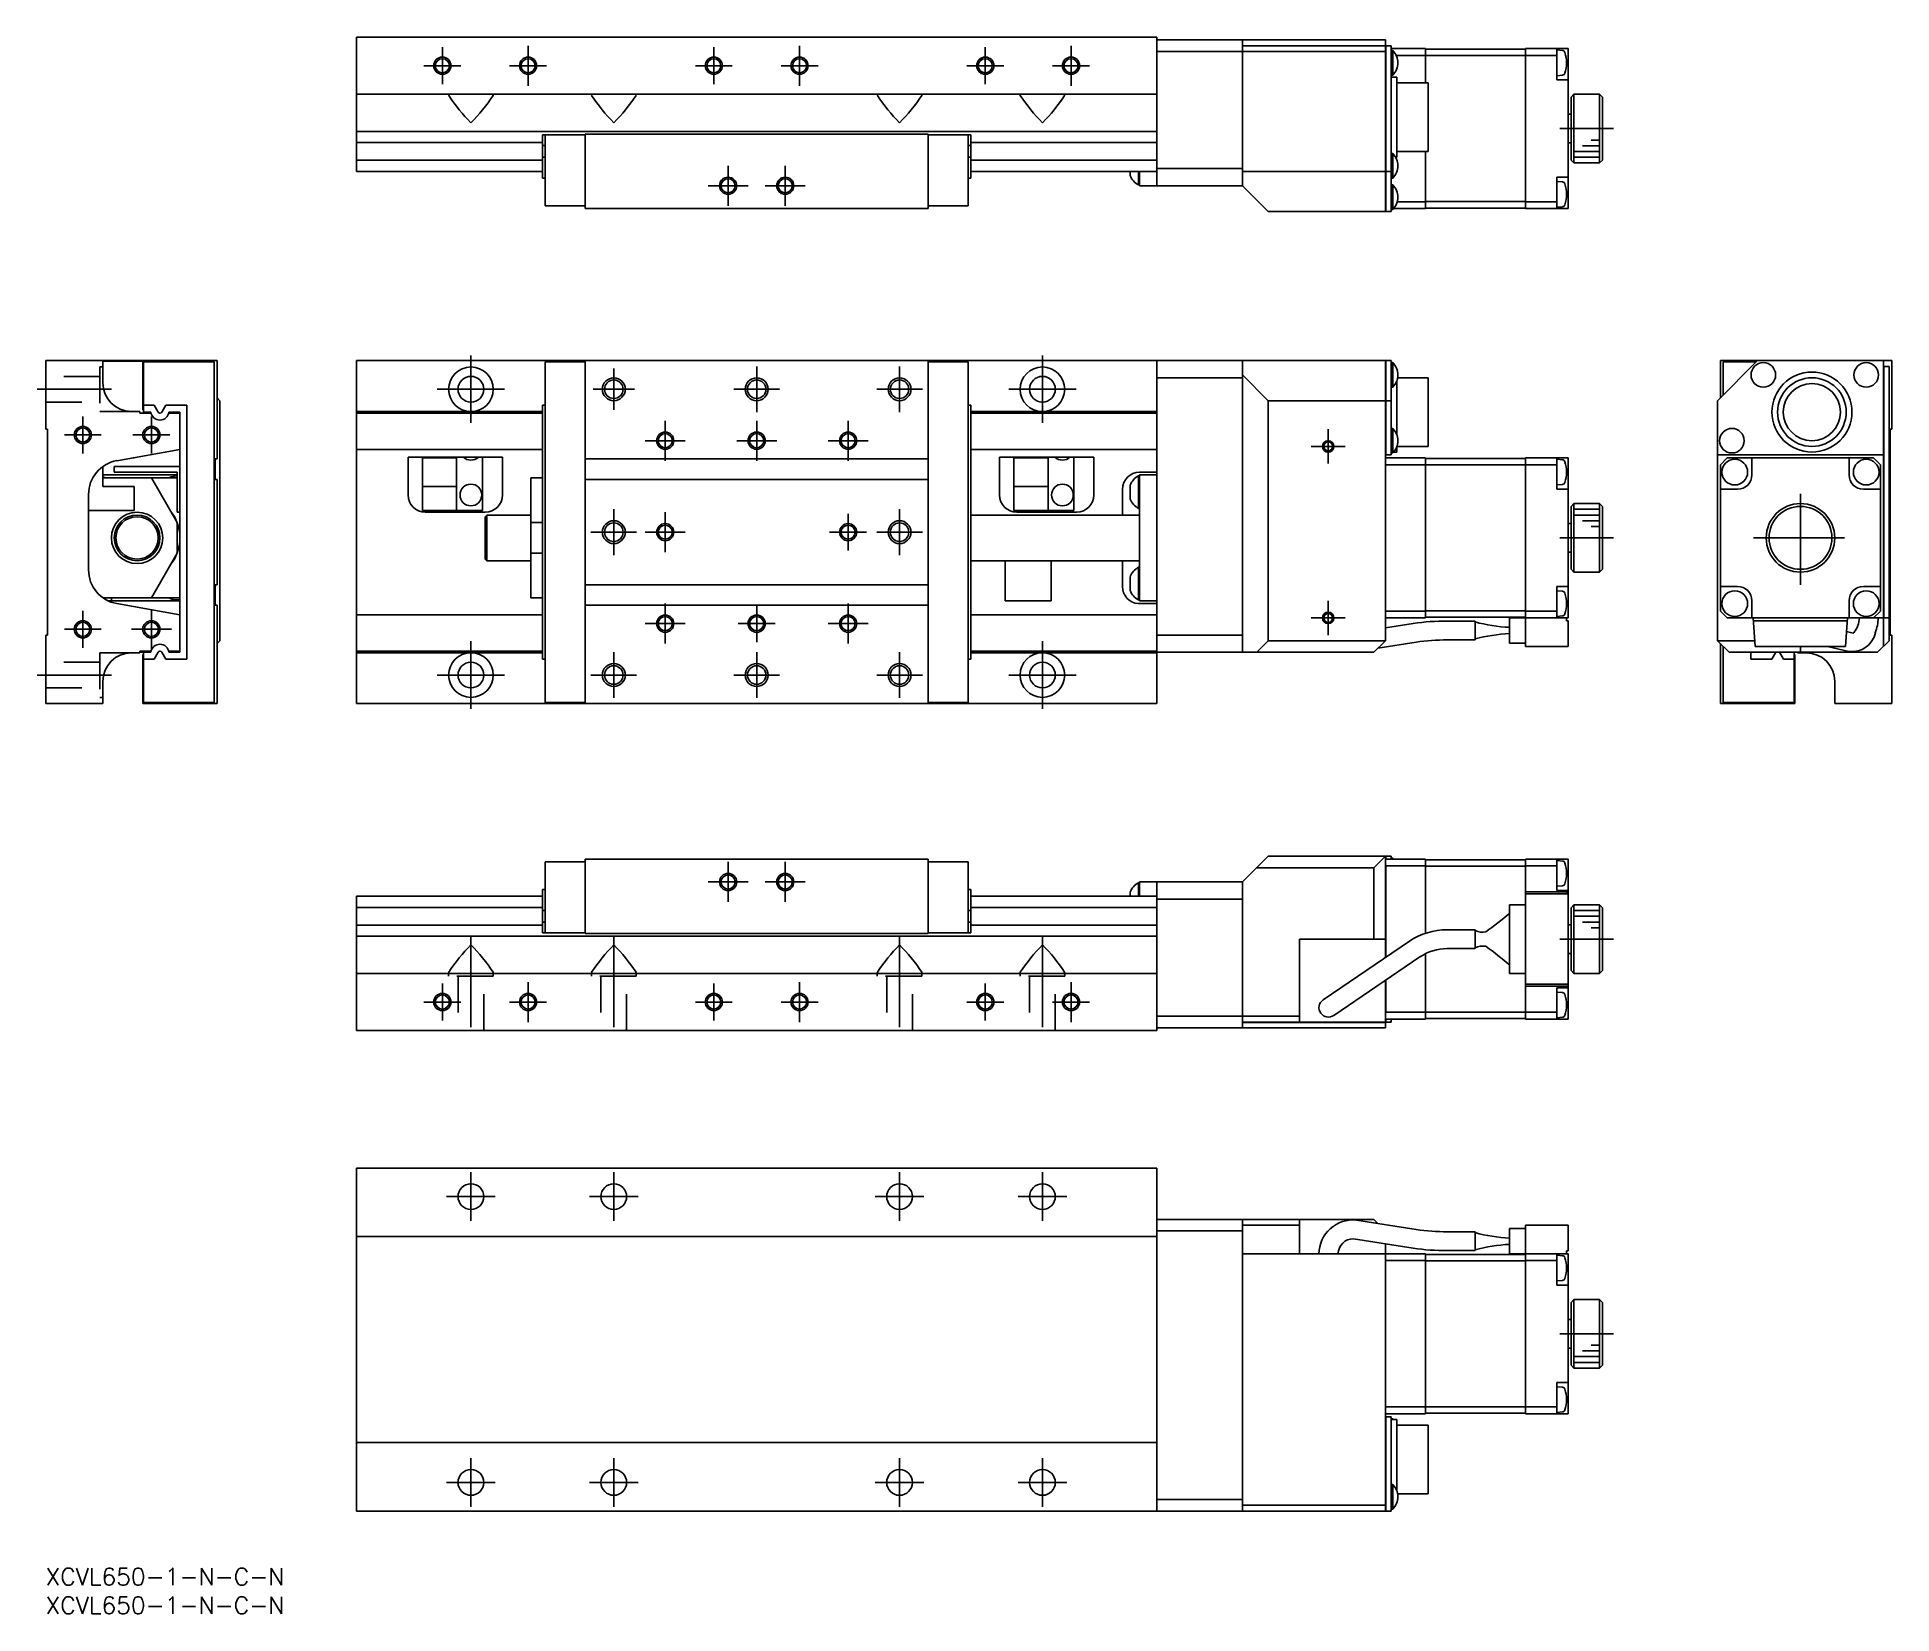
# Model space of a CAD drawing. Extents: x -2 to 323, y -8 to 268.
import ezdxf

# ---------------------------------------------------------------- set-up
doc = ezdxf.new("R2010")
doc.units = 0
doc.header["$LTSCALE"] = 0.5
doc.linetypes.add('CENTER', pattern=[50.8, 31.75, -6.35, 6.35, -6.35])
doc.linetypes.add('DASHED', pattern=[19.05, 12.7, -6.35])
for name, color, linetype in [('MSM_CENTER', 1, 'CENTER'), ('MSM_CONTINUOUS', 7, 'CONTINUOUS'), ('MSM_DASHED', 4, 'DASHED'), ('MSM_NARROW', 5, 'CONTINUOUS'), ('MSM_PART_NUMBER', 7, 'CONTINUOUS')]:
    doc.layers.add(name, color=color, linetype=linetype)
doc.styles.get("Standard").update_dxf_attribs({"font": 'txt.shx', "height": 3, "bigfont": 'bigfont.shx'})

# ---------------------------------------------------------------- blocks, each defined once
blk = doc.blocks.new('*U2')
at = {"layer": 'MSM_PART_NUMBER'}
blk.add_text('XCVL650-1-N-C-N', height=3, dxfattribs=at).set_placement((0, -3))
blk = doc.blocks.new('*U3')
at = {"layer": 'MSM_PART_NUMBER'}
blk.add_text('XCVL650-1-N-C-N', height=3, dxfattribs=at).set_placement((0, -8))

msp = doc.modelspace()

# ---------------------------------------------------------------- linework, layer by layer
at = {"layer": 'MSM_CENTER'}
for p, q in [((84.41, 259.34), (84.41, 266.34)), ((131.91, 259.34), (131.91, 266.34)), ((179.41, 259.34), (179.41, 266.34)), ((69.41, 259.61), (69.41, 266.07)), ((116.91, 259.61), (116.91, 266.07)), ((164.41, 259.61), (164.41, 266.07)), ((66.18, 262.84), (72.64, 262.84)), ((81.18, 262.84), (87.64, 262.84)), ((113.68, 262.84), (120.14, 262.84)), ((128.68, 262.84), (135.14, 262.84)), ((161.18, 262.84), (167.64, 262.84)), ((176.18, 262.84), (182.64, 262.84)), ((264.96, 251.84), (274.36, 251.84)), ((119.41, 238.34), (119.41, 245.34)), ((129.41, 238.34), (129.41, 245.34)), ((115.91, 241.84), (122.91, 241.84)), ((125.91, 241.84), (132.91, 241.84)), ((74.41, 200.34), (74.41, 212.14)), ((174.41, 200.34), (174.41, 212.14)), ((99.41, 202.62), (99.41, 209.87)), ((124.41, 202.24), (124.41, 210.24)), ((149.41, 202.24), (149.41, 210.24)), ((11.5, 206.24), (-1.5, 206.24)), ((68.51, 206.24), (80.31, 206.24)), ((95.79, 206.24), (103.04, 206.24)), ((120.41, 206.24), (128.41, 206.24)), ((145.41, 206.24), (153.41, 206.24)), ((168.51, 206.24), (180.31, 206.24)), ((6.5, 195.02), (6.5, 201.47)), ((18.5, 195.02), (18.5, 201.47)), ((3.27, 198.24), (9.73, 198.24)), ((15.27, 198.24), (21.73, 198.24)), ((108.41, 193.74), (108.41, 200.74)), ((124.41, 193.74), (124.41, 200.74)), ((140.41, 193.74), (140.41, 200.74)), ((224.41, 193.24), (224.41, 199.24)), ((104.91, 197.24), (111.91, 197.24)), ((120.91, 197.24), (127.91, 197.24)), ((136.91, 197.24), (143.91, 197.24)), ((221.41, 196.24), (227.41, 196.24)), ((307.05, 172.04), (307.05, 188.44)), ((99.41, 177.24), (99.41, 185.24)), ((149.41, 177.24), (149.41, 185.24)), ((108.41, 177.74), (108.41, 184.74)), ((140.41, 178.02), (140.41, 184.47)), ((95.41, 181.24), (103.41, 181.24)), ((104.91, 181.24), (111.91, 181.24)), ((137.18, 181.24), (143.64, 181.24)), ((145.41, 181.24), (153.41, 181.24)), ((264.96, 180.24), (274.36, 180.24)), ((298.85, 180.24), (315.25, 180.24)), ((224.41, 163.24), (224.41, 169.24)), ((6.5, 161.02), (6.5, 167.47)), ((18.5, 160.74), (18.5, 167.74)), ((108.41, 161.74), (108.41, 168.74)), ((124.41, 162.02), (124.41, 168.47)), ((140.41, 161.74), (140.41, 168.74)), ((221.41, 166.24), (227.41, 166.24)), ((3.27, 164.24), (9.73, 164.24)), ((15, 164.24), (22, 164.24)), ((104.91, 165.24), (111.91, 165.24)), ((121.18, 165.24), (127.64, 165.24)), ((136.91, 165.24), (143.91, 165.24)), ((74.41, 150.34), (74.41, 162.14)), ((99.41, 152.24), (99.41, 160.24)), ((124.41, 152.24), (124.41, 160.24)), ((149.41, 152.24), (149.41, 160.24)), ((174.41, 150.34), (174.41, 162.14)), ((11.5, 156.24), (-1.5, 156.24)), ((68.51, 156.24), (80.31, 156.24)), ((95.41, 156.24), (103.41, 156.24)), ((120.41, 156.24), (128.41, 156.24)), ((145.41, 156.24), (153.41, 156.24)), ((168.51, 156.24), (180.31, 156.24)), ((119.41, 116.54), (119.41, 123.54)), ((129.41, 116.54), (129.41, 123.54)), ((115.91, 120.04), (122.91, 120.04)), ((125.91, 120.04), (132.91, 120.04)), ((74.41, 110.54), (74.41, 92.04)), ((99.41, 110.54), (99.41, 92.04)), ((149.41, 110.54), (149.41, 92.04)), ((174.41, 110.54), (174.41, 92.04)), ((264.96, 110.04), (274.36, 110.04)), ((69.41, 95.81), (69.41, 102.27)), ((84.41, 95.54), (84.41, 102.54)), ((116.91, 95.81), (116.91, 102.27)), ((131.91, 95.54), (131.91, 102.54)), ((164.41, 95.81), (164.41, 102.27)), ((179.41, 95.54), (179.41, 102.54)), ((66.18, 99.04), (72.64, 99.04)), ((81.18, 99.04), (87.64, 99.04)), ((113.68, 99.04), (120.14, 99.04)), ((128.68, 99.04), (135.14, 99.04)), ((161.18, 99.04), (167.64, 99.04)), ((176.18, 99.04), (182.64, 99.04)), ((74.41, 60.75), (74.41, 69.25)), ((99.41, 60.75), (99.41, 69.25)), ((149.41, 60.75), (149.41, 69.25)), ((174.41, 60.75), (174.41, 69.25)), ((70.16, 65), (78.66, 65)), ((95.16, 65), (103.66, 65)), ((145.16, 65), (153.66, 65)), ((170.16, 65), (178.66, 65)), ((264.96, 41), (274.36, 41)), ((74.41, 10.75), (74.41, 19.25)), ((99.41, 10.75), (99.41, 19.25)), ((149.41, 10.75), (149.41, 19.25)), ((174.41, 10.75), (174.41, 19.25)), ((70.16, 15), (78.66, 15)), ((95.16, 15), (103.66, 15)), ((145.16, 15), (153.66, 15)), ((170.16, 15), (178.66, 15))]:
    msp.add_line(p, q, dxfattribs=at)
at = {"layer": 'MSM_CONTINUOUS'}
for p, q in [((54.41, 267.84), (194.41, 267.84)), ((54.41, 267.84), (54.41, 244.34)), ((194.41, 267.84), (194.41, 241.84)), ((234.41, 267.34), (194.41, 267.34)), ((209.41, 267.34), (209.41, 241.84)), ((234.41, 266.34), (209.41, 266.34)), ((234.41, 266.44), (234.31, 266.34)), ((234.41, 266.44), (234.41, 267.34)), ((234.51, 266.34), (234.41, 266.24)), ((234.41, 237.34), (234.41, 266.34)), ((235.41, 266.34), (234.51, 266.34)), ((234.51, 266.34), (234.51, 237.34)), ((235.41, 266.34), (235.41, 237.34)), ((234.41, 265.34), (194.41, 265.34)), ((235.41, 265.84), (241.41, 265.84)), ((235.71, 265.49), (235.41, 265.49)), ((235.71, 261.19), (235.71, 265.49)), ((236.32, 264.64), (241.41, 264.64)), ((241.41, 265.84), (241.41, 259.84)), ((241.41, 265.74), (258.91, 265.74)), ((241.41, 264.6), (258.91, 264.6)), ((266.41, 265.84), (258.91, 265.84)), ((258.91, 265.84), (258.91, 237.84)), ((258.91, 264.64), (264.41, 264.64)), ((264.41, 265.84), (264.41, 260.34)), ((265.4, 265.51), (264.41, 265.59)), ((266.41, 265.84), (266.41, 237.84)), ((235.41, 261.19), (235.71, 261.19)), ((236.41, 260.84), (235.41, 260.84)), ((236.41, 260.84), (236.41, 246.84)), ((241.91, 259.84), (236.41, 259.84)), ((241.91, 259.84), (241.91, 247.84)), ((264.41, 261.09), (265.4, 261.18)), ((266.41, 260.34), (264.41, 260.34)), ((54.41, 257.84), (194.41, 257.84)), ((70.67, 257.84), (70.51, 257.71)), ((70.51, 257.71), (70.54, 257.6)), ((78.16, 257.84), (78.31, 257.71)), ((78.31, 257.71), (78.29, 257.6)), ((95.67, 257.84), (95.51, 257.71)), ((95.51, 257.71), (95.54, 257.6)), ((103.16, 257.84), (103.31, 257.71)), ((103.31, 257.71), (103.29, 257.6)), ((145.67, 257.84), (145.51, 257.71)), ((145.51, 257.71), (145.54, 257.6)), ((153.16, 257.84), (153.31, 257.71)), ((153.31, 257.71), (153.29, 257.6)), ((170.67, 257.84), (170.51, 257.71)), ((170.51, 257.71), (170.54, 257.6)), ((178.16, 257.84), (178.31, 257.71)), ((178.31, 257.71), (178.29, 257.6)), ((267.41, 257.84), (266.91, 257.34)), ((266.91, 246.34), (266.91, 257.34)), ((271.91, 257.84), (267.41, 257.84)), ((267.41, 257.84), (267.41, 245.84)), ((272.41, 257.34), (271.91, 257.84)), ((271.91, 245.84), (271.91, 257.84)), ((272.41, 257.34), (272.41, 246.34)), ((266.91, 254.34), (266.41, 254.34)), ((54.41, 251.34), (194.41, 251.34)), ((94.41, 250.74), (86.91, 250.74)), ((86.91, 243.14), (86.91, 250.74)), ((87.41, 250.74), (87.41, 238.34)), ((154.41, 250.84), (94.41, 250.84)), ((94.41, 250.84), (94.41, 237.84)), ((154.41, 250.84), (154.41, 237.84)), ((161.91, 250.74), (154.41, 250.74)), ((161.41, 250.74), (161.41, 238.34)), ((161.91, 243.14), (161.91, 250.74)), ((54.41, 249.38), (86.91, 249.38)), ((87.41, 248.87), (86.91, 248.87)), ((87.41, 246.82), (86.91, 246.82)), ((161.41, 248.87), (161.91, 248.87)), ((161.41, 246.82), (161.91, 246.82)), ((161.91, 249.38), (194.41, 249.38)), ((235.71, 247.49), (235.41, 247.49)), ((235.71, 243.19), (235.71, 247.49)), ((236.21, 246.84), (236.41, 246.84)), ((236.41, 247.84), (241.91, 247.84)), ((241.41, 247.84), (241.41, 237.84)), ((266.41, 249.34), (266.91, 249.34)), ((54.41, 246.31), (86.91, 246.31)), ((54.41, 244.34), (86.91, 244.34)), ((161.91, 246.31), (194.41, 246.31)), ((161.91, 244.34), (194.41, 244.34)), ((189.76, 244.34), (189.76, 243.63)), ((191.21, 244.34), (191.21, 241.98)), ((191.41, 244.34), (191.41, 241.84)), ((209.41, 244.84), (194.41, 244.84)), ((209.41, 244.34), (234.41, 244.34)), ((234.41, 244.39), (234.51, 244.34)), ((235.41, 244.34), (234.51, 244.34)), ((266.91, 246.34), (267.41, 245.84)), ((267.41, 245.84), (271.91, 245.84)), ((271.91, 245.84), (272.41, 246.34)), ((87.41, 243.14), (86.91, 243.14)), ((161.41, 243.14), (161.91, 243.14)), ((191.21, 241.98), (191.41, 241.98)), ((191.41, 241.84), (209.41, 241.84)), ((209.41, 241.84), (213.91, 237.34)), ((235.41, 243.19), (235.71, 243.19)), ((235.71, 241.99), (235.41, 241.99)), ((235.71, 237.69), (235.71, 241.99)), ((266.41, 243.34), (264.41, 243.34)), ((264.41, 243.34), (264.41, 237.84)), ((265.4, 242.51), (264.41, 242.59)), ((87.41, 238.34), (94.41, 238.34)), ((154.41, 237.84), (94.41, 237.84)), ((161.41, 238.34), (154.41, 238.34)), ((234.41, 237.34), (213.91, 237.34)), ((234.41, 237.44), (234.51, 237.34)), ((235.41, 237.34), (234.51, 237.34)), ((235.41, 237.69), (235.71, 237.69)), ((235.85, 237.84), (241.41, 237.84)), ((236.51, 239.04), (241.41, 239.04)), ((241.41, 239.09), (258.91, 239.09)), ((241.41, 237.94), (258.91, 237.94)), ((258.91, 239.04), (264.41, 239.04)), ((266.41, 237.84), (258.91, 237.84)), ((264.41, 238.09), (265.4, 238.18)), ((0, 199.24), (0, 211.24)), ((0, 211.24), (30, 211.24)), ((10, 211.24), (10, 207.34)), ((17, 211.14), (10, 211.14)), ((17, 202.64), (17, 211.24)), ((17.1, 211.04), (29.5, 211.04)), ((17.1, 202.24), (17.1, 211.04)), ((29.5, 211.04), (29.5, 151.44)), ((30, 211.24), (30, 194.04)), ((54.41, 211.24), (234.41, 211.24)), ((54.41, 211.24), (54.41, 151.24)), ((87.41, 211.04), (94.41, 211.04)), ((87.41, 211.04), (87.41, 151.44)), ((94.41, 211.24), (94.41, 151.24)), ((154.41, 211.24), (154.41, 151.24)), ((161.41, 211.04), (154.41, 211.04)), ((161.41, 211.04), (161.41, 151.44)), ((194.41, 211.24), (194.41, 151.24)), ((209.41, 211.24), (209.41, 160.24)), ((234.41, 211.14), (234.51, 211.24)), ((234.41, 162.24), (234.41, 211.24)), ((235.41, 211.24), (234.51, 211.24)), ((234.51, 211.24), (234.51, 194.74)), ((235.41, 211.24), (235.41, 194.74)), ((299.55, 211.24), (292.55, 204.24)), ((293.05, 211.24), (293.05, 204.74)), ((323.05, 211.24), (293.05, 211.24)), ((293.55, 211.04), (299.35, 211.04)), ((293.55, 205.24), (293.55, 211.04)), ((321.55, 161.24), (321.55, 211.24)), ((323.05, 199.24), (323.05, 211.24)), ((209.41, 208.24), (194.41, 208.24)), ((209.41, 208.74), (213.91, 204.24)), ((235.71, 210.89), (235.41, 210.89)), ((235.71, 206.59), (235.71, 210.89)), ((241.91, 208.24), (236.57, 208.24)), ((241.91, 208.24), (241.91, 196.24)), ((321.55, 210.24), (322.55, 210.24)), ((321.65, 210.24), (321.65, 166.24)), ((322.55, 210.24), (322.55, 162.24)), ((30, 204.74), (30.5, 204.24)), ((235.41, 206.59), (235.71, 206.59)), ((236.41, 207.67), (236.41, 198.32)), ((15, 202.34), (16.5, 202.34)), ((16.5, 202.04), (16.5, 202.34)), ((18.46, 202.04), (16.5, 202.04)), ((17.1, 202.64), (17, 202.64)), ((17.1, 203.44), (18.98, 203.44)), ((18.43, 202.24), (17.1, 202.24)), ((18.98, 203.44), (19.66, 202.25)), ((20.34, 202.25), (21.02, 203.44)), ((21.02, 203.44), (24.7, 203.44)), ((23.5, 202.04), (21.54, 202.04)), ((23.5, 202.24), (21.57, 202.24)), ((23.5, 202.24), (23.5, 160.24)), ((24.7, 203.44), (24.7, 159.04)), ((30.5, 204.24), (30.5, 162.24)), ((54.41, 202.34), (86.91, 202.34)), ((54.41, 202.04), (86.91, 202.04)), ((87.41, 203.44), (86.91, 203.44)), ((86.91, 159.04), (86.91, 203.44)), ((161.41, 203.44), (161.91, 203.44)), ((161.91, 159.04), (161.91, 203.44)), ((161.91, 202.34), (194.41, 202.34)), ((161.91, 202.04), (194.41, 202.04)), ((213.91, 204.24), (213.91, 162.24)), ((234.41, 204.24), (213.91, 204.24)), ((234.41, 204.2), (234.51, 204.24)), ((235.41, 204.24), (234.51, 204.24)), ((292.55, 162.24), (292.55, 204.24)), ((0.3, 199.24), (0, 199.24)), ((0.3, 163.24), (0.3, 199.24)), ((235.71, 199.39), (235.41, 199.39)), ((235.71, 195.09), (235.71, 199.39)), ((322.75, 199.24), (323.05, 199.24)), ((322.75, 163.24), (322.75, 199.24)), ((23.5, 195.69), (12.46, 193.74)), ((54.41, 195.69), (86.91, 195.69)), ((161.91, 195.69), (194.41, 195.69)), ((234.41, 194.84), (234.51, 194.74)), ((235.41, 194.74), (234.51, 194.74)), ((235.41, 195.09), (235.71, 195.09)), ((235.85, 195.24), (236.41, 195.24)), ((236.41, 196.17), (236.41, 195.24)), ((236.44, 196.24), (241.91, 196.24)), ((292.55, 194.74), (321.55, 194.74)), ((10, 189.24), (10, 192.71)), ((23.5, 192.74), (12, 192.74)), ((12, 191.74), (12, 192.74)), ((23, 191.74), (12, 191.74)), ((15.29, 194.24), (15.5, 194.24)), ((15.5, 194.28), (15.5, 194.24)), ((23, 184.74), (23, 191.74)), ((29.65, 194.04), (30, 194.04)), ((29.65, 190.44), (29.65, 194.04)), ((79.91, 194.37), (63.41, 194.37)), ((63.41, 187.74), (63.41, 194.37)), ((65.91, 194.37), (65.91, 185.04)), ((71.91, 194.24), (65.91, 194.24)), ((71.91, 194.37), (71.91, 185.04)), ((76.41, 194.37), (76.41, 185.04)), ((79.91, 194.37), (79.91, 187.74)), ((154.41, 194.04), (94.41, 194.04)), ((183.41, 194.37), (166.91, 194.37)), ((166.91, 187.74), (166.91, 194.37)), ((169.41, 194.37), (169.41, 185.04)), ((175.41, 194.24), (169.41, 194.24)), ((175.41, 194.37), (175.41, 185.04)), ((179.91, 194.37), (179.91, 185.04)), ((183.41, 194.37), (183.41, 187.74)), ((194.41, 191.73), (191.41, 191.73)), ((234.41, 194.24), (241.41, 194.24)), ((234.41, 193.04), (241.41, 193.04)), ((241.41, 194.24), (241.41, 166.24)), ((241.41, 194.14), (258.91, 194.14)), ((241.41, 193), (258.91, 193)), ((258.91, 194.24), (258.91, 161.24)), ((266.41, 194.24), (258.91, 194.24)), ((258.91, 193.04), (264.41, 193.04)), ((264.41, 194.24), (264.41, 188.74)), ((265.4, 193.91), (264.41, 193.99)), ((266.41, 166.24), (266.41, 194.24)), ((294.25, 194.24), (293.05, 193.04)), ((293.05, 193.04), (293.05, 167.44)), ((319.85, 194.24), (294.25, 194.24)), ((298.55, 194.24), (298.55, 191.24)), ((315.55, 191.24), (315.55, 194.24)), ((321.05, 193.04), (319.85, 194.24)), ((321.05, 167.44), (321.05, 193.04)), ((23, 191.24), (10, 191.24)), ((10, 190.74), (23, 190.74)), ((10, 189.24), (15.5, 189.24)), ((15.5, 185.04), (15.5, 189.24)), ((23, 182.95), (18.5, 190.74)), ((30, 190.44), (29.65, 190.44)), ((30, 190.44), (30, 172.04)), ((71.91, 189.24), (65.91, 189.24)), ((84.91, 190.74), (84.91, 169.74)), ((84.91, 190.74), (86.91, 190.74)), ((154.41, 190.44), (94.41, 190.44)), ((175.41, 189.24), (169.41, 189.24)), ((188.41, 184.24), (188.41, 188.73)), ((189.76, 189.45), (189.76, 187.03)), ((191.21, 191.1), (191.21, 185.38)), ((191.41, 191.1), (191.21, 191.1)), ((191.41, 191.24), (194.41, 191.24)), ((191.41, 191.24), (191.41, 169.24)), ((264.41, 189.49), (265.4, 189.58)), ((266.41, 188.74), (264.41, 188.74)), ((296.05, 188.74), (293.05, 188.74)), ((321.05, 188.74), (318.05, 188.74)), ((7.5, 187.84), (7.5, 174.65)), ((7.5, 185.04), (15.5, 185.04)), ((76.41, 185.04), (65.91, 185.04)), ((179.91, 185.04), (169.41, 185.04)), ((191.21, 185.38), (191.41, 185.38)), ((267.41, 186.24), (266.91, 185.74)), ((266.91, 174.74), (266.91, 185.74)), ((267.41, 186.24), (267.41, 174.24)), ((271.91, 186.24), (267.41, 186.24)), ((271.91, 174.24), (271.91, 186.24)), ((272.41, 185.74), (271.91, 186.24)), ((272.41, 185.74), (272.41, 174.74)), ((23.5, 184.74), (23, 184.74)), ((23, 177.54), (23, 182.95)), ((76.91, 184.74), (66.41, 184.74)), ((77.21, 184.24), (76.91, 183.94)), ((76.91, 183.94), (76.91, 176.54)), ((77.21, 184.24), (77.21, 176.24)), ((84.91, 184.24), (77.21, 184.24)), ((84.91, 182.95), (86.91, 182.95)), ((191.41, 184.24), (161.91, 184.24)), ((180.41, 184.74), (169.91, 184.74)), ((266.91, 182.74), (266.41, 182.74)), ((18.5, 169.74), (23, 177.54)), ((76.91, 176.54), (77.21, 176.24)), ((77.21, 176.24), (84.91, 176.24)), ((84.91, 177.54), (86.91, 177.54)), ((161.91, 176.24), (191.41, 176.24)), ((167.91, 176.24), (167.91, 169.24)), ((175.91, 176.24), (175.91, 169.24)), ((188.41, 171.73), (188.41, 176.24)), ((266.41, 177.74), (266.91, 177.74)), ((29.65, 172.04), (30, 172.04)), ((29.65, 168.44), (29.65, 172.04)), ((154.41, 172.04), (94.41, 172.04)), ((189.76, 173.45), (189.76, 171.03)), ((191.21, 175.1), (191.21, 169.38)), ((191.41, 175.1), (191.21, 175.1)), ((266.91, 174.74), (267.41, 174.24)), ((267.41, 174.24), (271.91, 174.24)), ((271.91, 174.24), (272.41, 174.74)), ((23.5, 169.74), (10.05, 169.74)), ((10.9, 169.24), (23.5, 169.24)), ((11.5, 169.24), (11.5, 169.74)), ((84.91, 169.74), (86.91, 169.74)), ((167.91, 169.24), (175.91, 169.24)), ((191.21, 169.38), (191.41, 169.38)), ((191.41, 169.24), (194.41, 169.24)), ((266.41, 171.74), (264.41, 171.74)), ((264.41, 171.74), (264.41, 166.24)), ((265.4, 170.91), (264.41, 170.99)), ((293.05, 171.74), (296.05, 171.74)), ((298.55, 169.24), (298.55, 166.24)), ((315.55, 166.24), (315.55, 169.24)), ((318.05, 171.74), (321.05, 171.74)), ((12.46, 168.74), (23.5, 166.8)), ((30, 168.44), (29.65, 168.44)), ((30, 168.44), (30, 151.24)), ((54.41, 166.8), (86.91, 166.8)), ((154.41, 168.44), (94.41, 168.44)), ((161.91, 166.8), (194.41, 166.8)), ((194.41, 168.73), (191.41, 168.73)), ((234.41, 167.44), (241.41, 167.44)), ((234.41, 166.34), (234.51, 166.24)), ((234.51, 166.24), (241.41, 166.24)), ((241.41, 167.49), (258.91, 167.49)), ((241.41, 166.34), (258.91, 166.34)), ((250.11, 165.69), (245.25, 165.69)), ((250.11, 162.39), (250.11, 165.69)), ((256.11, 161.84), (256.11, 166.24)), ((266.41, 166.24), (256.11, 166.24)), ((258.91, 167.44), (264.41, 167.44)), ((264.41, 166.49), (265.4, 166.58)), ((266.11, 166.24), (266.11, 165.74)), ((266.41, 165.74), (266.11, 165.74)), ((266.41, 165.74), (266.41, 161.24)), ((293.05, 167.44), (294.25, 166.24)), ((294.25, 166.24), (321.55, 166.24)), ((298.8, 166.24), (299.15, 161.24)), ((315.26, 165.74), (298.83, 165.74)), ((314.95, 161.24), (315.3, 166.24)), ((319.85, 166.24), (321.05, 167.44)), ((321.65, 166.24), (321.55, 166.34)), ((321.65, 166.24), (322.55, 166.24)), ((0, 163.24), (0.3, 163.24)), ((0, 151.24), (0, 163.24)), ((209.41, 163.24), (194.41, 163.24)), ((239.28, 165.27), (234.41, 164.5)), ((245.25, 162.39), (250.11, 162.39)), ((316.25, 163.59), (315.13, 163.85)), ((316.31, 163.63), (316.24, 163.59)), ((316.41, 163.71), (316.31, 163.63)), ((323.05, 163.24), (322.75, 163.24)), ((323.05, 151.24), (323.05, 163.24)), ((16.5, 160.14), (15, 160.14)), ((16.5, 160.44), (18.46, 160.44)), ((16.5, 160.14), (16.5, 160.44)), ((16.5, 160.34), (18.44, 160.34)), ((18.43, 160.24), (16.5, 160.24)), ((17, 151.24), (17, 159.84)), ((17, 159.84), (17.1, 159.84)), ((17.1, 151.44), (17.1, 160.24)), ((18.98, 159.04), (17.1, 159.04)), ((19.66, 160.24), (18.98, 159.04)), ((21.02, 159.04), (20.34, 160.24)), ((24.7, 159.04), (21.02, 159.04)), ((21.54, 160.44), (23.5, 160.44)), ((21.56, 160.34), (23.5, 160.34)), ((21.57, 160.24), (23.5, 160.24)), ((23, 160.24), (23.2, 160.44)), ((30.5, 162.24), (30, 161.74)), ((54.41, 160.44), (86.91, 160.44)), ((54.41, 160.14), (86.91, 160.14)), ((87.41, 159.04), (86.91, 159.04)), ((161.41, 159.04), (161.91, 159.04)), ((161.91, 160.44), (194.41, 160.44)), ((161.91, 160.14), (194.41, 160.14)), ((232.41, 160.24), (194.41, 160.24)), ((213.91, 162.24), (211.91, 160.24)), ((213.91, 162.24), (234.41, 162.24)), ((232.41, 160.24), (234.41, 162.24)), ((233.12, 160.95), (239.8, 162.01)), ((258.91, 161.84), (256.11, 161.84)), ((258.91, 161.24), (266.41, 161.24)), ((294.55, 160.24), (292.55, 162.24)), ((292.55, 162.24), (299.08, 162.24)), ((293.05, 161.74), (293.05, 151.24)), ((293.55, 151.44), (293.55, 161.24)), ((294.55, 160.24), (320.55, 160.24)), ((298.35, 159.04), (298.35, 160.24)), ((302.02, 159.04), (298.35, 159.04)), ((299.15, 161.24), (314.95, 161.24)), ((302.71, 160.24), (302.02, 159.04)), ((304.07, 159.04), (303.38, 160.24)), ((305.95, 159.04), (304.07, 159.04)), ((305.95, 160.24), (305.95, 151.44)), ((306.05, 159.84), (305.95, 159.84)), ((306.05, 151.24), (306.05, 159.84)), ((306.55, 160.14), (306.55, 160.24)), ((306.55, 160.14), (308.05, 160.14)), ((307.05, 161.24), (307.05, 160.24)), ((311.79, 161.24), (315.5, 160.38)), ((315.5, 160.38), (315.52, 160.37)), ((320.55, 160.24), (322.55, 162.24)), ((10, 155.14), (10, 151.24)), ((313.05, 155.14), (313.05, 151.24)), ((10, 151.24), (0, 151.24)), ((30, 151.24), (17, 151.24)), ((29.5, 151.44), (17.1, 151.44)), ((54.41, 151.24), (194.41, 151.24)), ((87.41, 151.44), (94.41, 151.44)), ((161.41, 151.44), (154.41, 151.44)), ((293.05, 151.24), (306.05, 151.24)), ((305.95, 151.44), (293.55, 151.44)), ((313.05, 151.24), (323.05, 151.24)), ((87.41, 123.54), (94.41, 123.54)), ((87.41, 123.54), (87.41, 111.14)), ((94.41, 124.04), (94.41, 111.04)), ((154.41, 124.04), (94.41, 124.04)), ((154.41, 124.04), (154.41, 111.04)), ((161.41, 123.54), (154.41, 123.54)), ((161.41, 123.54), (161.41, 111.14)), ((213.91, 124.54), (209.41, 120.04)), ((213.91, 124.54), (234.41, 124.54)), ((232.41, 122.54), (234.41, 124.54)), ((234.41, 124.44), (234.51, 124.54)), ((234.41, 124.54), (234.41, 106.81)), ((234.41, 124.04), (241.41, 124.04)), ((234.51, 124.54), (234.51, 124.04)), ((235.41, 124.54), (234.51, 124.54)), ((235.41, 124.54), (235.41, 124.04)), ((235.71, 124.19), (235.41, 124.19)), ((235.71, 124.04), (235.71, 124.19)), ((241.41, 124.04), (241.41, 111.05)), ((241.41, 123.94), (258.91, 123.94)), ((266.41, 124.04), (258.91, 124.04)), ((258.91, 124.04), (258.91, 96.04)), ((264.41, 124.04), (264.41, 118.54)), ((265.4, 123.7), (264.41, 123.79)), ((266.41, 124.04), (266.41, 96.04)), ((232.41, 122.54), (211.91, 122.54)), ((232.41, 110.04), (232.41, 122.54)), ((234.41, 122.94), (234.51, 122.84)), ((234.51, 122.84), (241.41, 122.84)), ((234.51, 106.88), (234.51, 122.84)), ((241.41, 122.8), (258.91, 122.8)), ((258.91, 122.84), (264.41, 122.84)), ((54.41, 117.54), (54.41, 94.04)), ((54.41, 117.54), (86.91, 117.54)), ((86.91, 111.14), (86.91, 118.74)), ((87.41, 118.74), (86.91, 118.74)), ((161.41, 118.74), (161.91, 118.74)), ((161.91, 111.14), (161.91, 118.74)), ((161.91, 117.54), (194.41, 117.54)), ((189.76, 118.25), (189.76, 117.54)), ((191.21, 119.9), (191.21, 117.54)), ((191.41, 119.9), (191.21, 119.9)), ((191.41, 120.04), (209.41, 120.04)), ((191.41, 120.04), (191.41, 117.54)), ((194.41, 120.04), (194.41, 94.04)), ((209.41, 117.04), (194.41, 117.04)), ((209.41, 120.04), (209.41, 94.54)), ((258.91, 118.29), (266.11, 118.29)), ((258.91, 117.94), (266.41, 117.94)), ((264.41, 119.29), (265.4, 119.38)), ((266.41, 118.54), (264.41, 118.54)), ((266.11, 118.29), (266.11, 118.25)), ((266.41, 118.25), (266.11, 118.25)), ((54.41, 115.58), (86.91, 115.58)), ((87.41, 115.06), (86.91, 115.06)), ((161.41, 115.06), (161.91, 115.06)), ((161.91, 115.58), (194.41, 115.58)), ((256.11, 104.04), (256.11, 116.04)), ((258.91, 116.04), (256.11, 116.04)), ((267.41, 116.04), (266.91, 115.54)), ((266.91, 104.54), (266.91, 115.54)), ((267.41, 116.04), (267.41, 104.04)), ((271.91, 116.04), (267.41, 116.04)), ((271.91, 104.04), (271.91, 116.04)), ((272.41, 115.54), (271.91, 116.04)), ((272.41, 115.54), (272.41, 104.54)), ((54.41, 112.5), (86.91, 112.5)), ((54.41, 110.54), (194.41, 110.54)), ((87.41, 113.01), (86.91, 113.01)), ((94.41, 111.14), (86.91, 111.14)), ((154.41, 111.04), (94.41, 111.04)), ((161.91, 111.14), (154.41, 111.14)), ((161.41, 113.01), (161.91, 113.01)), ((161.91, 112.5), (194.41, 112.5)), ((250.11, 111.69), (245.25, 111.69)), ((250.11, 108.39), (250.11, 111.69)), ((266.91, 112.54), (266.41, 112.54)), ((219.41, 110.04), (219.41, 95.54)), ((234.41, 110.04), (219.41, 110.04)), ((238.61, 109.66), (223.53, 99.43)), ((241.41, 107.48), (241.41, 96.04)), ((245.25, 108.39), (250.11, 108.39)), ((251.97, 108.78), (252.06, 108.74)), ((266.41, 107.54), (266.91, 107.54)), ((54.41, 104.04), (194.41, 104.04)), ((70.51, 104.17), (70.54, 104.28)), ((70.67, 104.04), (70.51, 104.17)), ((78.16, 104.04), (78.31, 104.17)), ((78.31, 104.17), (78.29, 104.28)), ((95.51, 104.17), (95.54, 104.28)), ((95.67, 104.04), (95.51, 104.17)), ((103.16, 104.04), (103.31, 104.17)), ((103.31, 104.17), (103.29, 104.28)), ((145.51, 104.17), (145.54, 104.28)), ((145.67, 104.04), (145.51, 104.17)), ((153.16, 104.04), (153.31, 104.17)), ((153.31, 104.17), (153.29, 104.28)), ((170.51, 104.17), (170.54, 104.28)), ((170.67, 104.04), (170.51, 104.17)), ((178.16, 104.04), (178.31, 104.17)), ((178.31, 104.17), (178.29, 104.28)), ((225.38, 96.7), (240.46, 106.93)), ((258.91, 104.04), (256.11, 104.04)), ((266.91, 104.54), (267.41, 104.04)), ((267.41, 104.04), (271.91, 104.04)), ((271.91, 104.04), (272.41, 104.54)), ((234.41, 102.83), (234.41, 95.54)), ((234.51, 97.24), (234.51, 102.89)), ((258.91, 102.14), (266.41, 102.14)), ((258.91, 101.79), (266.11, 101.79)), ((266.41, 101.54), (264.41, 101.54)), ((264.41, 101.54), (264.41, 96.04)), ((265.4, 100.7), (264.41, 100.79)), ((266.11, 101.82), (266.41, 101.82)), ((266.11, 101.82), (266.11, 101.79)), ((194.41, 96.54), (219.41, 96.54)), ((194.41, 94.54), (234.41, 94.54)), ((209.41, 95.54), (234.41, 95.54)), ((209.41, 95.44), (234.41, 95.44)), ((234.41, 95.44), (234.31, 95.54)), ((234.51, 97.24), (234.41, 97.14)), ((234.41, 96.04), (241.41, 96.04)), ((234.51, 95.54), (234.41, 95.64)), ((234.41, 95.44), (234.41, 94.54)), ((234.51, 97.24), (241.41, 97.24)), ((234.51, 96.04), (234.51, 95.54)), ((235.41, 95.54), (234.51, 95.54)), ((235.41, 96.04), (235.41, 95.54)), ((241.41, 97.28), (258.91, 97.28)), ((241.41, 96.14), (258.91, 96.14)), ((258.91, 97.24), (264.41, 97.24)), ((266.41, 96.04), (258.91, 96.04)), ((264.41, 96.29), (265.4, 96.38)), ((54.41, 94.04), (194.41, 94.04)), ((54.41, 70), (194.41, 70)), ((54.41, 70), (54.41, 10)), ((194.41, 70), (194.41, 10)), ((232.41, 61), (194.41, 61)), ((209.41, 59), (194.41, 59)), ((209.41, 10), (209.41, 61)), ((219.41, 60), (209.41, 60)), ((219.41, 61), (219.41, 55)), ((239.8, 59.24), (229.35, 60.89)), ((233.12, 60.29), (232.41, 61)), ((250.11, 58.85), (245.25, 58.85)), ((250.11, 55.55), (250.11, 58.85)), ((256.11, 55), (256.11, 59.4)), ((258.91, 59.4), (256.11, 59.4)), ((258.91, 60), (266.41, 60)), ((258.91, 60), (258.91, 27)), ((266.41, 60), (266.41, 55.5)), ((54.41, 58), (194.41, 58)), ((228.83, 57.63), (239.28, 55.98)), ((234.41, 56.75), (234.41, 10)), ((245.25, 55.55), (250.11, 55.55)), ((266.11, 55.5), (266.41, 55.5)), ((266.11, 55.5), (266.11, 55)), ((209.41, 55), (234.41, 55)), ((234.51, 55), (234.41, 54.9)), ((234.41, 53.8), (241.41, 53.8)), ((234.51, 55), (241.41, 55)), ((241.41, 55), (241.41, 27)), ((241.41, 54.9), (258.91, 54.9)), ((241.41, 53.76), (258.91, 53.76)), ((266.41, 55), (256.11, 55)), ((258.91, 53.8), (264.41, 53.8)), ((264.41, 55), (264.41, 49.5)), ((265.4, 54.66), (264.41, 54.75)), ((266.41, 55), (266.41, 27)), ((264.41, 50.25), (265.4, 50.34)), ((266.41, 49.5), (264.41, 49.5)), ((267.41, 47), (266.91, 46.5)), ((266.91, 35.5), (266.91, 46.5)), ((267.41, 47), (267.41, 35)), ((271.91, 47), (267.41, 47)), ((271.91, 35), (271.91, 47)), ((272.41, 46.5), (271.91, 47)), ((272.41, 46.5), (272.41, 35.5)), ((266.91, 43.5), (266.41, 43.5)), ((266.41, 38.5), (266.91, 38.5)), ((266.41, 32.5), (264.41, 32.5)), ((264.41, 32.5), (264.41, 27)), ((266.91, 35.5), (267.41, 35)), ((267.41, 35), (271.91, 35)), ((271.91, 35), (272.41, 35.5)), ((265.4, 31.66), (264.41, 31.75)), ((234.41, 28.2), (241.41, 28.2)), ((234.41, 27), (241.41, 27)), ((234.51, 26.5), (234.41, 26.4)), ((234.51, 26.5), (234.51, 10)), ((235.41, 26.5), (234.51, 26.5)), ((235.41, 26.5), (235.41, 10)), ((235.71, 26.15), (235.41, 26.15)), ((236.41, 26), (235.41, 26)), ((235.71, 26), (235.71, 26.15)), ((236.41, 26), (236.41, 13.58)), ((241.41, 28.24), (258.91, 28.24)), ((241.41, 27.1), (258.91, 27.1)), ((258.91, 28.2), (264.41, 28.2)), ((266.41, 27), (258.91, 27)), ((264.41, 27.25), (265.4, 27.34)), ((241.91, 25), (236.41, 25)), ((241.91, 25), (241.91, 13)), ((54.41, 22), (194.41, 22)), ((235.71, 14.65), (235.41, 14.65)), ((235.71, 10.35), (235.71, 14.65)), ((236.57, 13), (241.91, 13)), ((234.41, 10), (54.41, 10)), ((209.41, 12), (194.41, 12)), ((234.41, 11), (209.41, 11)), ((234.51, 10), (234.41, 10.1)), ((235.41, 10), (234.51, 10)), ((235.41, 10.35), (235.71, 10.35))]:
    msp.add_line(p, q, dxfattribs=at)
for centre, radius in [((69.41, 262.84), 1.23), ((84.41, 262.84), 1.23), ((116.91, 262.84), 1.23), ((131.91, 262.84), 1.23), ((164.41, 262.84), 1.23), ((179.41, 262.84), 1.23), ((119.41, 241.84), 1.23), ((129.41, 241.84), 1.23), ((74.41, 206.24), 3.9), ((99.41, 206.24), 1.62), ((124.41, 206.24), 1.62), ((149.41, 206.24), 1.62), ((174.41, 206.24), 3.9), ((300.55, 208.74), 2.15), ((309.05, 202.24), 7), ((309.05, 202.24), 6), ((318.55, 208.74), 2.15), ((309.05, 202.24), 5), ((6.5, 198.24), 1.23), ((18.5, 198.24), 1.23), ((108.41, 197.24), 1.23), ((124.41, 197.24), 1.23), ((140.41, 197.24), 1.23), ((295.05, 197.24), 2.15), ((224.41, 196.24), 0.783), ((295.55, 191.74), 2.25), ((318.55, 191.74), 2.25), ((307.05, 180.24), 6), ((307.05, 180.24), 5.5), ((16, 180.24), 4.5), ((16, 180.24), 4), ((16, 180.24), 3.7), ((99.41, 181.24), 1.62), ((108.41, 181.24), 1.23), ((140.41, 181.24), 1.23), ((149.41, 181.24), 1.62), ((295.55, 168.74), 2.25), ((318.55, 168.74), 2.25), ((108.41, 165.24), 1.23), ((124.41, 165.24), 1.23), ((140.41, 165.24), 1.23), ((224.41, 166.24), 0.783), ((6.5, 164.24), 1.23), ((18.5, 164.24), 1.23), ((74.41, 156.24), 3.9), ((174.41, 156.24), 3.9), ((99.41, 156.24), 1.62), ((124.41, 156.24), 1.62), ((149.41, 156.24), 1.62), ((119.41, 120.04), 1.23), ((129.41, 120.04), 1.23), ((69.41, 99.04), 1.23), ((84.41, 99.04), 1.23), ((116.91, 99.04), 1.23), ((131.91, 99.04), 1.23), ((164.41, 99.04), 1.23), ((179.41, 99.04), 1.23), ((74.41, 65), 2.25), ((99.41, 65), 2.25), ((149.41, 65), 2.25), ((174.41, 65), 2.25), ((74.41, 15), 2.25), ((99.41, 15), 2.25), ((149.41, 15), 2.25), ((174.41, 15), 2.25)]:
    msp.add_circle(centre, radius, dxfattribs=at)
at = {"layer": 'MSM_CONTINUOUS', "extrusion": (0, 0, -1)}
for centre, radius in [((-74.41, 206.24), 2.25), ((-174.41, 206.24), 2.25), ((-74.41, 187.74), 1.9), ((-177.91, 187.74), 1.9), ((-74.41, 156.24), 2.25), ((-174.41, 156.24), 2.25)]:
    msp.add_circle(centre, radius, dxfattribs=at)
at = {"layer": 'MSM_CONTINUOUS'}
for centre, radius, start, end in [((233.61, 263.34), 3, 314.22, 45.78), ((265.36, 265.01), 0.5, 17.6292, 85), ((260.11, 263.34), 6, 342.3708, 17.6292), ((265.36, 261.68), 0.5, 275, 342.3708), ((100.79, 278.3), 36.66, 214.3736, 223.9772), ((48.04, 278.3), 36.66, 316.0228, 325.6264), ((125.79, 278.3), 36.66, 214.3736, 223.9772), ((73.04, 278.3), 36.66, 316.0228, 325.6264), ((175.79, 278.3), 36.66, 214.3736, 223.9772), ((123.04, 278.3), 36.66, 316.0228, 325.6264), ((200.79, 278.3), 36.66, 214.3736, 223.9772), ((148.04, 278.3), 36.66, 316.0228, 325.6264), ((233.61, 245.34), 3, 314.22, 45.78), ((192.79, 244.83), 3.25, 201.5574, 241.0598), ((233.61, 239.84), 3, 314.22, 45.78), ((265.36, 242.01), 0.5, 17.6292, 85), ((260.11, 240.34), 6, 342.3708, 17.6292), ((265.36, 238.68), 0.5, 275, 342.3708), ((233.61, 208.74), 3, 314.22, 45.78), ((15, 207.34), 5, 180, 270), ((20, 202.44), 1.59, 187.2376, 352.7624), ((20, 202.44), 0.388, 210, 330), ((233.61, 197.24), 3, 314.22, 45.78), ((13.5, 187.84), 6, 100, 180), ((191.41, 188.73), 3, 90, 180), ((265.36, 193.41), 0.5, 17.6292, 85), ((260.11, 191.74), 6, 342.3708, 17.6292), ((9, 188.24), 2.85, 61.3056, 69.459), ((23, 188.24), 2.85, 90, 118.6944), ((192.79, 188.26), 3.25, 118.9402, 158.4426), ((265.36, 190.08), 0.5, 275, 342.3708), ((296.05, 191.24), 2.5, 270, 0), ((318.05, 191.24), 2.5, 180, 270), ((192.79, 188.23), 3.25, 201.5574, 241.0598), ((16, 180.24), 7.5, 321.3689, 38.6311), ((13.5, 174.65), 6, 180, 260), ((192.79, 172.26), 3.25, 118.9402, 158.4426), ((23, 172.24), 2.85, 241.3056, 280.1042), ((191.41, 171.73), 3, 180, 265.3245), ((192.79, 172.23), 3.25, 201.5574, 241.0598), ((265.36, 170.41), 0.5, 17.6292, 85), ((260.11, 168.74), 6, 342.3708, 17.6292), ((296.05, 169.24), 2.5, 0, 90), ((318.05, 169.24), 2.5, 90, 180), ((245.06, 126.49), 39.2, 89.7178, 98.4755), ((257.26, 191.48), 26.91, 254.5954, 267.5566), ((265.36, 167.08), 0.5, 275, 342.3708), ((313, 166.44), 4.37, 321.3799, 357.4339), ((311.24, 166.82), 9.45, 340.4373, 356.4987), ((245.04, 126.73), 35.66, 89.6613, 98.4567), ((257.53, 134.91), 28.62, 92.8322, 105.0159), ((316.09, 164.47), 4.14, 262.4446, 348.6833), ((15, 155.14), 5, 90, 180), ((20, 160.04), 1.59, 7.2376, 172.7624), ((20, 160.04), 0.388, 30, 150), ((308.05, 155.14), 5, 0, 90), ((233.61, 122.04), 3, 41.8103, 45.78), ((265.36, 123.21), 0.5, 17.6292, 85), ((260.11, 121.54), 6, 342.3708, 17.6292), ((192.79, 117.06), 3.25, 118.9402, 158.4426), ((265.36, 119.87), 0.5, 275, 342.3708), ((224.08, 151.07), 48.58, 305.093, 311.2478), ((245.24, 99.85), 11.84, 89.9509, 124.0564), ((251.38, 114.22), 2.97, 244.6953, 282.2258), ((100.79, 83.59), 36.66, 136.0228, 145.6264), ((48.04, 83.59), 36.66, 34.3736, 43.9772), ((125.79, 83.59), 36.66, 136.0228, 145.6264), ((73.04, 83.59), 36.66, 34.3736, 43.9772), ((175.79, 83.59), 36.66, 136.0228, 145.6264), ((123.04, 83.59), 36.66, 34.3736, 43.9772), ((200.79, 83.59), 36.66, 136.0228, 145.6264), ((148.04, 83.59), 36.66, 34.3736, 43.9772), ((245.24, 99.85), 8.54, 89.9287, 124.0288), ((251.43, 105.62), 3.21, 80.2787, 114.1179), ((216.76, 59.86), 60.29, 49.2516, 54.1616), ((265.36, 100.21), 0.5, 17.6292, 85), ((224.45, 98.06), 1.65, 123.8267, 216.0157), ((260.11, 98.54), 6, 342.3708, 17.6292), ((224.45, 98.07), 1.66, 216.3647, 304.4267), ((265.36, 96.87), 0.5, 275, 342.3708), ((228.78, 54.93), 5.99, 84.6051, 179.3043), ((245.08, 94.99), 36.14, 261.6013, 270.2806), ((257.53, 86.34), 28.62, 254.9841, 267.1678), ((228.85, 54.9), 2.73, 90.4074, 177.844), ((245.07, 94.9), 39.35, 261.5412, 270.2655), ((257.57, 27.79), 28.89, 92.8902, 104.9579), ((265.36, 54.17), 0.5, 17.6292, 85), ((260.11, 52.5), 6, 342.3708, 17.6292), ((265.36, 50.83), 0.5, 275, 342.3708), ((265.36, 31.17), 0.5, 17.6292, 85), ((260.11, 29.5), 6, 342.3708, 17.6292), ((233.61, 24), 3, 41.8103, 45.78), ((265.36, 27.83), 0.5, 275, 342.3708), ((233.61, 24), 3, 19.4712, 21.0395), ((233.61, 12.5), 3, 314.22, 45.78)]:
    msp.add_arc(centre, radius, start, end, dxfattribs=at)
at = {"layer": 'MSM_CONTINUOUS', "extrusion": (0, 0, -1)}
for centre, radius, start, end in [((-74.41, 195.74), 1.9, 226.3793, 313.6207), ((-177.91, 195.74), 1.9, 226.3793, 313.6207), ((-66.41, 187.74), 3, 270, 0), ((-76.91, 187.74), 3, 180, 270), ((-169.91, 187.74), 3, 270, 0), ((-180.41, 187.74), 3, 180, 270), ((-191.41, 171.73), 3, 270, 274.6755)]:
    msp.add_arc(centre, radius, start, end, dxfattribs=at)
at = {"layer": 'MSM_DASHED'}
for p, q in [((9.5, 208.49), (0, 208.49)), ((9.5, 210.14), (9.5, 202.34)), ((10, 210.14), (9.5, 210.14)), ((0, 203.99), (9.5, 203.99)), ((9.5, 202.34), (15, 202.34)), ((9.5, 160.14), (9.5, 152.34)), ((15, 160.14), (9.5, 160.14)), ((9.5, 158.49), (0, 158.49)), ((0, 153.99), (9.5, 153.99)), ((9.5, 152.34), (10, 152.34)), ((70.51, 103.54), (70.51, 104.17)), ((78.31, 103.54), (78.31, 104.17)), ((95.51, 103.54), (95.51, 104.17)), ((103.31, 103.54), (103.31, 104.17)), ((145.51, 103.54), (145.51, 104.17)), ((153.31, 103.54), (153.31, 104.17)), ((170.51, 103.54), (170.51, 104.17)), ((178.31, 103.54), (178.31, 104.17)), ((78.31, 103.54), (70.51, 103.54)), ((72.16, 103.54), (72.16, 94.04)), ((76.66, 94.04), (76.66, 103.54)), ((103.31, 103.54), (95.51, 103.54)), ((97.16, 103.54), (97.16, 94.04)), ((101.66, 94.04), (101.66, 103.54)), ((153.31, 103.54), (145.51, 103.54)), ((147.16, 103.54), (147.16, 94.04)), ((151.66, 94.04), (151.66, 103.54)), ((178.31, 103.54), (170.51, 103.54)), ((172.16, 103.54), (172.16, 94.04)), ((176.66, 94.04), (176.66, 103.54))]:
    msp.add_line(p, q, dxfattribs=at)
at = {"layer": 'MSM_NARROW', "linetype": 'CONTINUOUS'}
for p, q in [((267.41, 247.84), (271.91, 247.84)), ((267.41, 246.84), (271.91, 246.84)), ((268.91, 248.84), (271.91, 248.84)), ((270.41, 249.84), (271.91, 249.84)), ((271.91, 185.24), (267.41, 185.24)), ((271.91, 184.24), (267.41, 184.24)), ((271.91, 183.24), (268.91, 183.24)), ((271.91, 182.24), (270.41, 182.24)), ((271.91, 115.04), (267.41, 115.04)), ((271.91, 114.04), (267.41, 114.04)), ((271.91, 113.04), (268.91, 113.04)), ((271.91, 112.04), (270.41, 112.04)), ((270.41, 39), (271.91, 39)), ((267.41, 37), (271.91, 37)), ((267.41, 36), (271.91, 36)), ((268.91, 38), (271.91, 38))]:
    msp.add_line(p, q, dxfattribs=at)
at = {"layer": 'MSM_NARROW'}
for centre, radius in [((69.41, 262.84), 1.5), ((84.41, 262.84), 1.5), ((116.91, 262.84), 1.5), ((131.91, 262.84), 1.5), ((164.41, 262.84), 1.5), ((179.41, 262.84), 1.5), ((119.41, 241.84), 1.5), ((129.41, 241.84), 1.5), ((99.41, 206.24), 2), ((124.41, 206.24), 2), ((149.41, 206.24), 2), ((6.5, 198.24), 1.5), ((18.5, 198.24), 1.5), ((108.41, 197.24), 1.5), ((124.41, 197.24), 1.5), ((140.41, 197.24), 1.5), ((224.41, 196.24), 1), ((99.41, 181.24), 2), ((108.41, 181.24), 1.5), ((140.41, 181.24), 1.5), ((149.41, 181.24), 2), ((6.5, 164.24), 1.5), ((18.5, 164.24), 1.5), ((108.41, 165.24), 1.5), ((124.41, 165.24), 1.5), ((140.41, 165.24), 1.5), ((224.41, 166.24), 1), ((99.41, 156.24), 2), ((124.41, 156.24), 2), ((149.41, 156.24), 2), ((119.41, 120.04), 1.5), ((129.41, 120.04), 1.5), ((69.41, 99.04), 1.5), ((84.41, 99.04), 1.5), ((116.91, 99.04), 1.5), ((131.91, 99.04), 1.5), ((164.41, 99.04), 1.5), ((179.41, 99.04), 1.5)]:
    msp.add_circle(centre, radius, dxfattribs=at)

# ---------------------------------------------------------------- block references
at = {"layer": 'MSM_CONTINUOUS'}
for name in ['*U2', '*U3']:
    msp.add_blockref(name, (0, 0), dxfattribs=at)

doc.saveas('drawing.dxf')
